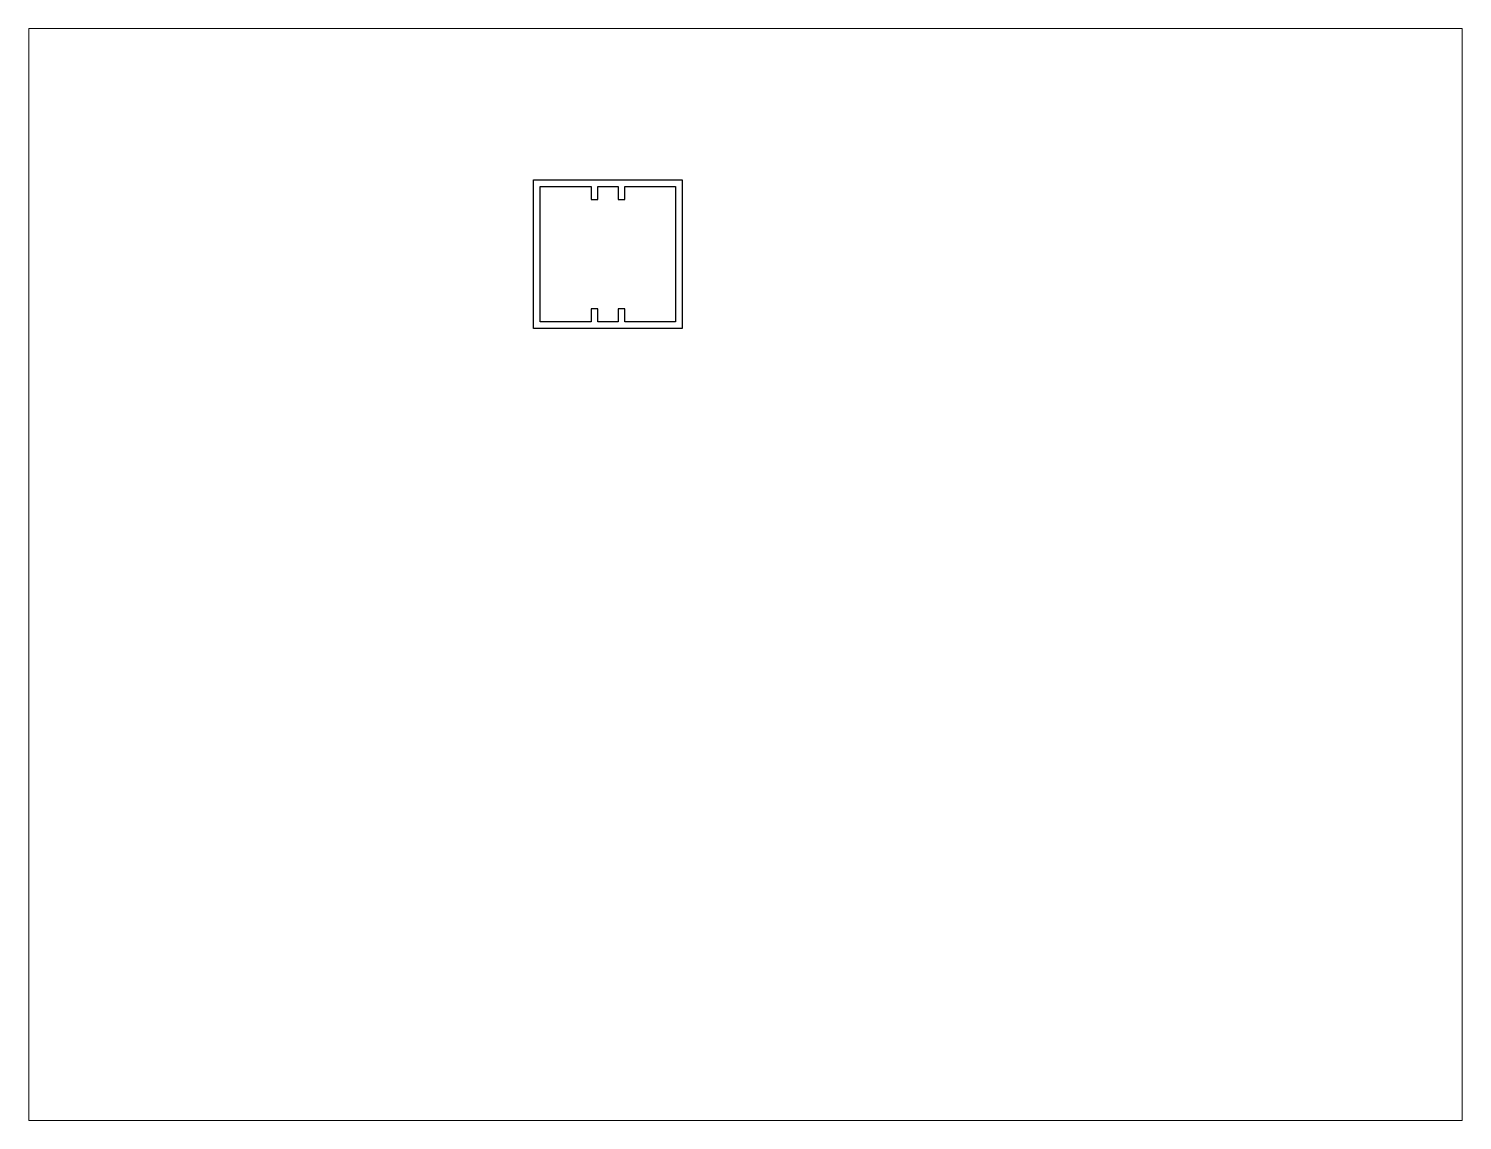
# Paper-space layout 'Layout1' of a CAD drawing. Extents: x 27 to 240, y 20 to 183.
# The model-space entities are those that its viewports show. They can reach past a viewport. Long polylines and large blocks are cut down to what shows.
import ezdxf

# ---------------------------------------------------------------- set-up
doc = ezdxf.new("R2010")
doc.units = 0
doc.header["$LTSCALE"] = 15
doc.layers.get('0').update_dxf_attribs({"linetype": 'CONTINUOUS'})

msp = doc.modelspace()

# ---------------------------------------------------------------- linework, layer by layer
at = {"color": 0, "linetype": 'CONTINUOUS', "ltscale": 0.05}
for points in [[(173.5, 236.54), (173.5, 196.54), (133.5, 196.54), (133.5, 236.54)], [(171.7, 198.34), (158.05, 198.34), (158.05, 201.79), (156.25, 201.79), (156.25, 198.34), (150.75, 198.34), (150.75, 201.79), (148.95, 201.79), (148.95, 198.34), (135.3, 198.34), (135.3, 234.74), (148.95, 234.74), (148.95, 231.29), (150.75, 231.29), (150.75, 234.74), (156.25, 234.74), (156.25, 231.29), (158.05, 231.29), (158.05, 234.74), (171.7, 234.74)]]:
    msp.add_lwpolyline(points, close=True, dxfattribs=at)

psp = doc.layouts.get("Layout1")

# ---------------------------------------------------------------- viewports
at = {"layer": '0', "color": 0, "linetype": 'BYBLOCK', "ltscale": 0.05}
psp.add_viewport(center=(133.35, 101.6), size=(213.36, 162.56), view_center_point=(190.51, 130.3), view_height=293.8955, dxfattribs=at)

doc.saveas('drawing.dxf')
